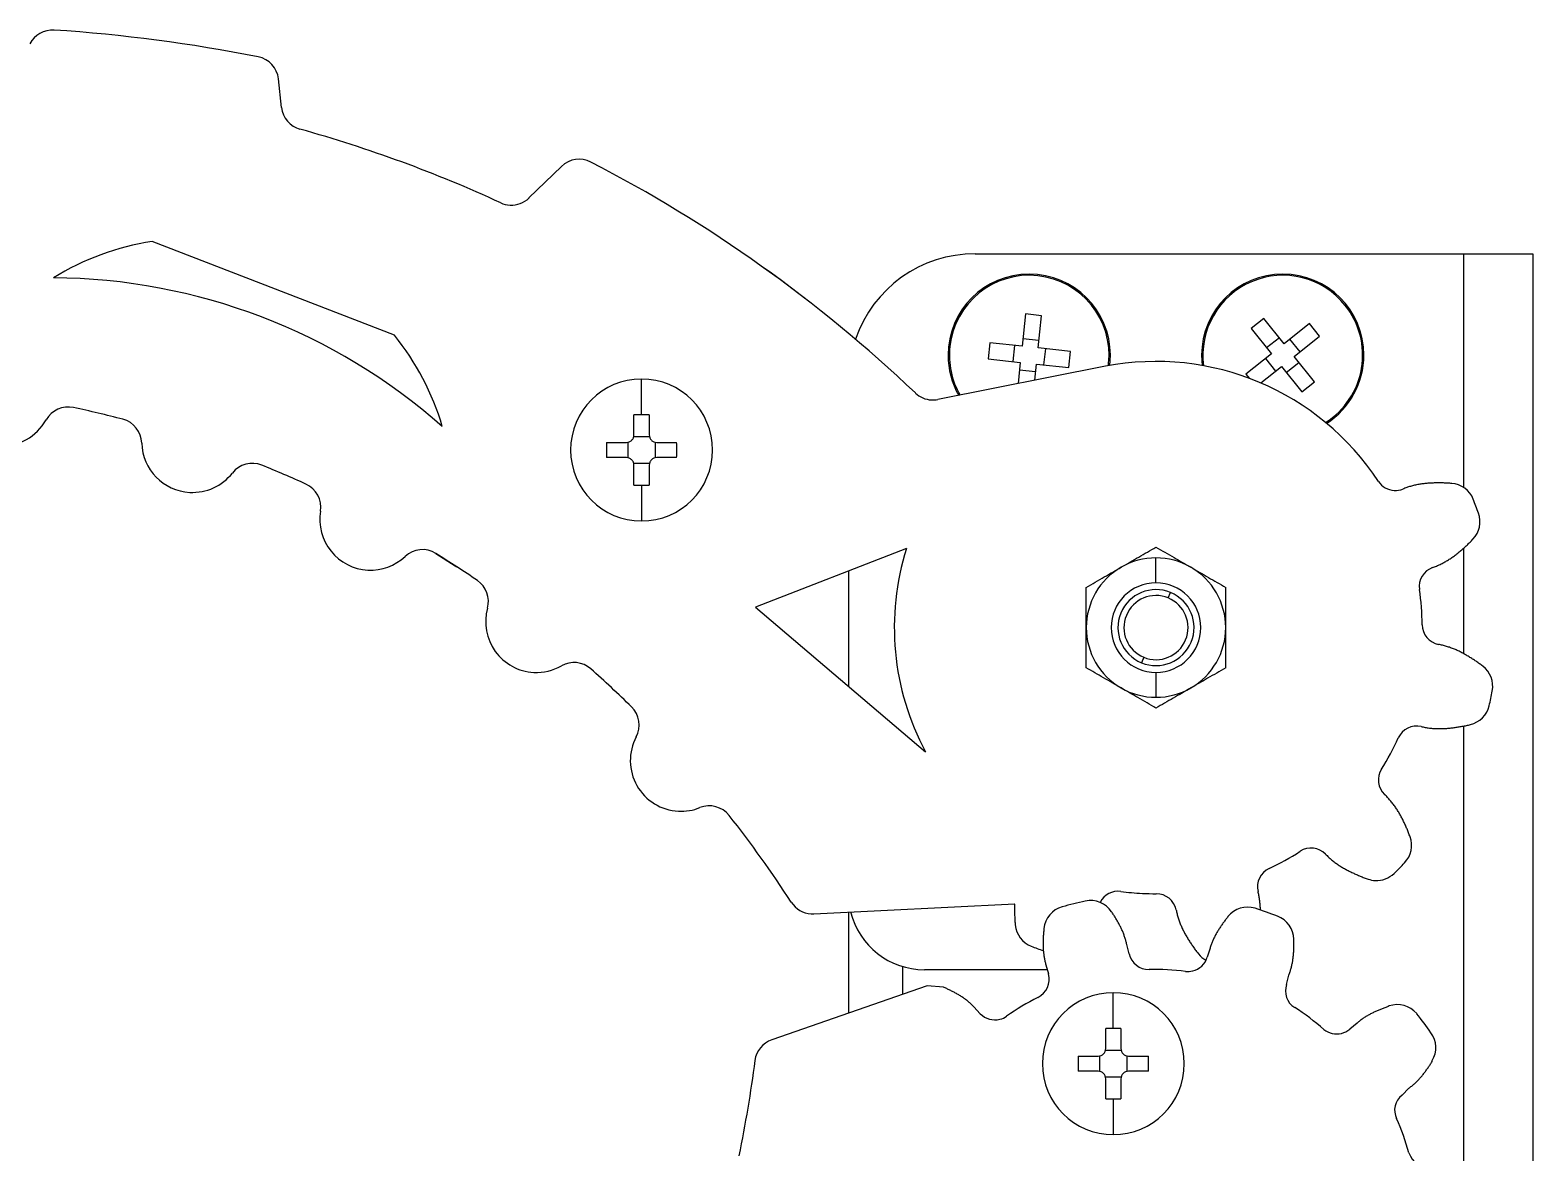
# Model space of a CAD drawing. Header units: millimetres. Extents: x 0 to 1189, y 0 to 841.
# Drawn here: x 666.2 to 784.7, y 625.2 to 713.8 of the extents above; entities that cross this region are included whole.
import ezdxf

# ---------------------------------------------------------------- set-up
doc = ezdxf.new("R2010")
doc.units = ezdxf.units.MM

msp = doc.modelspace()

# ---------------------------------------------------------------- linework, layer by layer
at = {"color": 7, "linetype": 'Continuous', "lineweight": 25}
for p, q in [((686.017, 707.678), (685.773, 709.926)), ((708.105, 703.033), (705.537, 700.538)), ((694.916, 689.699), (675.806, 697.099)), ((740.736, 696.135), (779.263, 696.135)), ((779.263, 696.135), (784.736, 696.135)), ((784.736, 696.135), (784.736, 582.135)), ((727.471, 692.487), (727.378, 692.561)), ((744.704, 691.385), (744.431, 688.84)), ((745.977, 691.249), (744.704, 691.385)), ((745.704, 688.703), (745.977, 691.249)), ((763.507, 691.038), (762.506, 690.24)), ((762.506, 690.24), (764.1, 688.237)), ((765.101, 689.034), (763.507, 691.038)), ((767.104, 690.629), (765.101, 689.034)), ((767.902, 689.627), (767.104, 690.629)), ((741.886, 689.113), (741.749, 687.84)), ((744.431, 688.84), (741.886, 689.113)), ((743.838, 688.904), (743.701, 687.631)), ((745.768, 689.297), (744.495, 689.433)), ((764.73, 689.502), (763.728, 688.705)), ((766.366, 688.405), (765.569, 689.406)), ((765.899, 688.033), (767.902, 689.627)), ((741.749, 687.84), (744.295, 687.567)), ((748.249, 688.43), (745.704, 688.703)), ((746.161, 687.367), (746.297, 688.639)), ((748.113, 687.157), (748.249, 688.43)), ((751.346, 687.315), (751.399, 688.135)), ((758.599, 688.135), (758.652, 687.315)), ((764.1, 688.237), (762.097, 686.643)), ((763.633, 687.866), (764.43, 686.864)), ((767.493, 686.03), (765.899, 688.033)), ((751.01, 687.253), (737.781, 684.635)), ((744.295, 687.567), (744.114, 685.888)), ((744.231, 686.974), (745.504, 686.837)), ((745.43, 686.149), (745.567, 687.431)), ((745.567, 687.431), (748.113, 687.157)), ((751.243, 687.297), (751.263, 687.463)), ((762.097, 686.643), (762.371, 686.299)), ((763.267, 685.939), (764.897, 687.236)), ((764.897, 687.236), (766.491, 685.233)), ((765.269, 686.769), (766.27, 687.566)), ((714.419, 683.422), (714.419, 686.249)), ((766.491, 685.233), (767.493, 686.03)), ((713.819, 681.849), (713.819, 683.413)), ((715.019, 683.413), (715.019, 681.849)), ((711.655, 681.249), (713.219, 681.249)), ((713.359, 680.032), (713.359, 681.265)), ((713.802, 681.709), (715.035, 681.709)), ((715.479, 681.265), (715.479, 680.032)), ((715.619, 681.249), (717.183, 681.249)), ((713.219, 680.049), (711.655, 680.049)), ((715.035, 679.589), (713.802, 679.589)), ((713.819, 677.885), (713.819, 679.449)), ((715.019, 679.449), (715.019, 677.885)), ((717.183, 680.049), (715.619, 680.049)), ((714.419, 677.875), (714.419, 675.049)), ((774.545, 677.598), (774.469, 677.568)), ((774.621, 677.627), (774.545, 677.598)), ((774.698, 677.655), (774.621, 677.627)), ((774.775, 677.682), (774.698, 677.655)), ((774.853, 677.709), (774.775, 677.682)), ((774.931, 677.734), (774.853, 677.709)), ((775.009, 677.758), (774.931, 677.734)), ((775.087, 677.782), (775.009, 677.758)), ((775.166, 677.804), (775.087, 677.782)), ((775.245, 677.826), (775.166, 677.804)), ((775.324, 677.846), (775.245, 677.826)), ((775.404, 677.865), (775.324, 677.846)), ((775.483, 677.883), (775.404, 677.865)), ((775.563, 677.901), (775.483, 677.883)), ((775.644, 677.917), (775.563, 677.901)), ((775.724, 677.932), (775.644, 677.917)), ((775.805, 677.945), (775.724, 677.932)), ((775.885, 677.958), (775.805, 677.945)), ((775.966, 677.97), (775.885, 677.958)), ((776.047, 677.981), (775.966, 677.97)), ((776.128, 677.991), (776.047, 677.981)), ((776.21, 678), (776.128, 677.991)), ((776.291, 678.008), (776.21, 678)), ((776.372, 678.016), (776.291, 678.008)), ((776.454, 678.022), (776.372, 678.016)), ((776.536, 678.028), (776.454, 678.022)), ((776.617, 678.033), (776.536, 678.028)), ((776.699, 678.038), (776.617, 678.033)), ((776.781, 678.042), (776.699, 678.038)), ((776.862, 678.045), (776.781, 678.042)), ((776.944, 678.048), (776.862, 678.045)), ((777.026, 678.05), (776.944, 678.048)), ((777.108, 678.051), (777.026, 678.05)), ((777.189, 678.053), (777.108, 678.051)), ((777.271, 678.053), (777.189, 678.053)), ((777.353, 678.053), (777.271, 678.053)), ((777.435, 678.052), (777.353, 678.053)), ((777.516, 678.051), (777.435, 678.052)), ((777.598, 678.05), (777.516, 678.051)), ((777.68, 678.047), (777.598, 678.05)), ((777.761, 678.045), (777.68, 678.047)), ((777.843, 678.041), (777.761, 678.045)), ((777.925, 678.038), (777.843, 678.041)), ((778.006, 678.033), (777.925, 678.038)), ((778.088, 678.029), (778.006, 678.033)), ((778.169, 678.023), (778.088, 678.029)), ((778.251, 678.017), (778.169, 678.023)), ((778.332, 678.011), (778.251, 678.017)), ((779.774, 673.376), (779.832, 673.434)), ((779.832, 673.434), (779.89, 673.492)), ((779.89, 673.492), (779.947, 673.55)), ((779.947, 673.55), (780.003, 673.609)), ((735.324, 672.886), (723.394, 668.258)), ((778.408, 672.209), (778.474, 672.257)), ((778.474, 672.257), (778.54, 672.305)), ((778.54, 672.305), (778.606, 672.354)), ((778.606, 672.354), (778.671, 672.404)), ((778.671, 672.404), (778.735, 672.454)), ((778.735, 672.454), (778.799, 672.505)), ((778.799, 672.505), (778.863, 672.556)), ((778.863, 672.556), (778.926, 672.608)), ((778.926, 672.608), (778.989, 672.66)), ((778.989, 672.66), (779.052, 672.713)), ((779.052, 672.713), (779.114, 672.766)), ((779.114, 672.766), (779.176, 672.82)), ((779.176, 672.82), (779.237, 672.873)), ((779.237, 672.873), (779.298, 672.928)), ((779.298, 672.928), (779.359, 672.982)), ((779.359, 672.982), (779.42, 673.037)), ((779.42, 673.037), (779.48, 673.093)), ((779.48, 673.093), (779.539, 673.149)), ((779.539, 673.149), (779.599, 673.205)), ((779.599, 673.205), (779.657, 673.262)), ((779.657, 673.262), (779.716, 673.319)), ((779.716, 673.319), (779.774, 673.376)), ((730.736, 671.106), (730.736, 662.018)), ((754.999, 670.167), (754.999, 672.135)), ((776.819, 671.376), (776.896, 671.405)), ((776.896, 671.405), (776.973, 671.434)), ((776.973, 671.434), (777.049, 671.464)), ((777.049, 671.464), (777.124, 671.495)), ((777.124, 671.495), (777.2, 671.526)), ((777.2, 671.526), (777.275, 671.559)), ((777.275, 671.559), (777.349, 671.593)), ((777.349, 671.593), (777.424, 671.627)), ((777.424, 671.627), (777.497, 671.663)), ((777.497, 671.663), (777.571, 671.699)), ((777.571, 671.699), (777.643, 671.736)), ((777.643, 671.736), (777.716, 671.775)), ((777.716, 671.775), (777.788, 671.814)), ((777.788, 671.814), (777.859, 671.854)), ((777.859, 671.854), (777.929, 671.896)), ((777.929, 671.896), (777.999, 671.938)), ((777.999, 671.938), (778.069, 671.981)), ((778.069, 671.981), (778.138, 672.025)), ((778.138, 672.025), (778.206, 672.07)), ((778.206, 672.07), (778.274, 672.115)), ((778.274, 672.115), (778.341, 672.162)), ((778.341, 672.162), (778.408, 672.209)), ((755.966, 668.975), (756.145, 669.408)), ((723.394, 668.258), (736.825, 656.842)), ((777.369, 665.291), (777.289, 665.307)), ((777.449, 665.274), (777.369, 665.291)), ((777.529, 665.256), (777.449, 665.274)), ((777.609, 665.237), (777.529, 665.256)), ((777.688, 665.217), (777.609, 665.237)), ((777.767, 665.196), (777.688, 665.217)), ((777.846, 665.175), (777.767, 665.196)), ((777.925, 665.152), (777.846, 665.175)), ((778.003, 665.128), (777.925, 665.152)), ((778.081, 665.103), (778.003, 665.128)), ((754.033, 664.296), (753.854, 663.862)), ((778.159, 665.078), (778.081, 665.103)), ((778.236, 665.051), (778.159, 665.078)), ((778.313, 665.023), (778.236, 665.051)), ((778.389, 664.994), (778.313, 665.023)), ((778.466, 664.964), (778.389, 664.994)), ((778.541, 664.934), (778.466, 664.964)), ((778.616, 664.902), (778.541, 664.934)), ((778.691, 664.869), (778.616, 664.902)), ((778.766, 664.835), (778.691, 664.869)), ((778.84, 664.8), (778.766, 664.835)), ((778.913, 664.765), (778.84, 664.8)), ((778.987, 664.729), (778.913, 664.765)), ((779.06, 664.692), (778.987, 664.729)), ((779.132, 664.654), (779.06, 664.692)), ((779.204, 664.615), (779.132, 664.654)), ((779.276, 664.576), (779.204, 664.615)), ((779.348, 664.536), (779.276, 664.576)), ((779.419, 664.496), (779.348, 664.536)), ((779.49, 664.455), (779.419, 664.496)), ((779.56, 664.414), (779.49, 664.455)), ((779.631, 664.372), (779.56, 664.414)), ((779.7, 664.329), (779.631, 664.372)), ((779.77, 664.286), (779.7, 664.329)), ((779.839, 664.243), (779.77, 664.286)), ((779.908, 664.199), (779.839, 664.243)), ((779.977, 664.155), (779.908, 664.199)), ((780.046, 664.11), (779.977, 664.155)), ((780.114, 664.065), (780.046, 664.11)), ((780.182, 664.02), (780.114, 664.065)), ((780.249, 663.974), (780.182, 664.02)), ((780.316, 663.927), (780.249, 663.974)), ((754.999, 663.103), (754.999, 661.135)), ((780.383, 663.88), (780.316, 663.927)), ((780.45, 663.833), (780.383, 663.88)), ((780.516, 663.785), (780.45, 663.833)), ((780.582, 663.737), (780.516, 663.785)), ((780.648, 663.689), (780.582, 663.737)), ((780.713, 663.64), (780.648, 663.689)), ((780.779, 663.59), (780.713, 663.64)), ((775.919, 658.827), (775.999, 658.809)), ((775.999, 658.809), (776.079, 658.792)), ((776.079, 658.792), (776.159, 658.776)), ((776.159, 658.776), (776.239, 658.761)), ((776.239, 658.761), (776.32, 658.747)), ((776.32, 658.747), (776.401, 658.734)), ((776.401, 658.734), (776.482, 658.722)), ((776.482, 658.722), (776.563, 658.711)), ((776.563, 658.711), (776.644, 658.701)), ((776.644, 658.701), (776.725, 658.692)), ((776.725, 658.692), (776.807, 658.684)), ((776.807, 658.684), (776.888, 658.677)), ((776.888, 658.677), (776.97, 658.672)), ((776.97, 658.672), (777.052, 658.667)), ((777.052, 658.667), (777.133, 658.664)), ((777.133, 658.664), (777.215, 658.661)), ((777.215, 658.661), (777.297, 658.66)), ((777.297, 658.66), (777.378, 658.66)), ((777.378, 658.66), (777.46, 658.66)), ((777.46, 658.66), (777.542, 658.662)), ((777.542, 658.662), (777.624, 658.665)), ((777.624, 658.665), (777.705, 658.668)), ((777.705, 658.668), (777.787, 658.673)), ((777.787, 658.673), (777.869, 658.678)), ((777.869, 658.678), (777.95, 658.684)), ((777.95, 658.684), (778.032, 658.69)), ((778.032, 658.69), (778.113, 658.698)), ((778.113, 658.698), (778.195, 658.706)), ((778.195, 658.706), (778.276, 658.715)), ((778.276, 658.715), (778.357, 658.724)), ((778.357, 658.724), (778.438, 658.734)), ((778.438, 658.734), (778.52, 658.744)), ((778.52, 658.744), (778.601, 658.755)), ((778.601, 658.755), (778.681, 658.767)), ((778.681, 658.767), (778.762, 658.779)), ((778.762, 658.779), (778.843, 658.792)), ((778.843, 658.792), (778.924, 658.805)), ((778.924, 658.805), (779.004, 658.818)), ((779.004, 658.818), (779.085, 658.833)), ((779.085, 658.833), (779.165, 658.847)), ((779.165, 658.847), (779.245, 658.863)), ((779.245, 658.863), (779.326, 658.878)), ((779.326, 658.878), (779.406, 658.895)), ((779.406, 658.895), (779.486, 658.911)), ((779.486, 658.911), (779.565, 658.929)), ((779.565, 658.929), (779.645, 658.947)), ((779.645, 658.947), (779.725, 658.965)), ((779.725, 658.965), (779.804, 658.984)), ((773.091, 653.41), (773.032, 653.467)), ((773.149, 653.352), (773.091, 653.41)), ((773.207, 653.294), (773.149, 653.352)), ((773.263, 653.235), (773.207, 653.294)), ((773.319, 653.176), (773.263, 653.235)), ((773.375, 653.115), (773.319, 653.176)), ((773.429, 653.054), (773.375, 653.115)), ((773.483, 652.993), (773.429, 653.054)), ((773.536, 652.931), (773.483, 652.993)), ((773.589, 652.868), (773.536, 652.931)), ((773.64, 652.804), (773.589, 652.868)), ((773.691, 652.74), (773.64, 652.804)), ((773.74, 652.675), (773.691, 652.74)), ((773.789, 652.609), (773.74, 652.675)), ((773.837, 652.543), (773.789, 652.609)), ((773.884, 652.476), (773.837, 652.543)), ((773.93, 652.408), (773.884, 652.476)), ((773.975, 652.34), (773.93, 652.408)), ((774.02, 652.272), (773.975, 652.34)), ((774.063, 652.203), (774.02, 652.272)), ((774.106, 652.133), (774.063, 652.203)), ((774.148, 652.063), (774.106, 652.133)), ((774.189, 651.992), (774.148, 652.063)), ((774.23, 651.921), (774.189, 651.992)), ((774.27, 651.85), (774.23, 651.921)), ((774.309, 651.778), (774.27, 651.85)), ((774.348, 651.706), (774.309, 651.778)), ((774.386, 651.633), (774.348, 651.706)), ((774.423, 651.561), (774.386, 651.633)), ((774.46, 651.488), (774.423, 651.561)), ((774.497, 651.414), (774.46, 651.488)), ((774.533, 651.341), (774.497, 651.414)), ((774.568, 651.267), (774.533, 651.341)), ((774.603, 651.193), (774.568, 651.267)), ((774.637, 651.119), (774.603, 651.193)), ((774.671, 651.045), (774.637, 651.119)), ((774.705, 650.97), (774.671, 651.045)), ((774.738, 650.895), (774.705, 650.97)), ((774.77, 650.82), (774.738, 650.895)), ((774.802, 650.745), (774.77, 650.82)), ((774.833, 650.67), (774.802, 650.745)), ((774.864, 650.594), (774.833, 650.67)), ((774.895, 650.518), (774.864, 650.594)), ((774.925, 650.442), (774.895, 650.518)), ((774.954, 650.366), (774.925, 650.442)), ((774.983, 650.29), (774.954, 650.366)), ((775.012, 650.213), (774.983, 650.29)), ((775.04, 650.136), (775.012, 650.213)), ((768.376, 648.756), (768.434, 648.698)), ((768.434, 648.698), (768.492, 648.641)), ((768.492, 648.641), (768.551, 648.584)), ((768.551, 648.584), (768.611, 648.528)), ((768.611, 648.528), (768.671, 648.473)), ((768.671, 648.473), (768.732, 648.418)), ((768.732, 648.418), (768.793, 648.364)), ((768.793, 648.364), (768.856, 648.311)), ((768.856, 648.311), (768.919, 648.259)), ((768.919, 648.259), (768.982, 648.207)), ((768.982, 648.207), (769.046, 648.156)), ((769.046, 648.156), (769.111, 648.107)), ((769.111, 648.107), (769.177, 648.058)), ((769.177, 648.058), (769.243, 648.01)), ((769.243, 648.01), (769.31, 647.962)), ((769.31, 647.962), (769.377, 647.916)), ((769.377, 647.916), (769.445, 647.871)), ((769.445, 647.871), (769.514, 647.827)), ((769.514, 647.827), (769.583, 647.783)), ((769.583, 647.783), (769.653, 647.74)), ((769.653, 647.74), (769.723, 647.698)), ((769.723, 647.698), (769.793, 647.657)), ((769.793, 647.657), (769.865, 647.617)), ((769.865, 647.617), (769.936, 647.577)), ((769.936, 647.577), (770.008, 647.538)), ((770.008, 647.538), (770.08, 647.499)), ((770.08, 647.499), (770.153, 647.462)), ((770.153, 647.462), (770.226, 647.424)), ((770.226, 647.424), (770.299, 647.388)), ((770.299, 647.388), (770.372, 647.352)), ((770.372, 647.352), (770.446, 647.316)), ((770.446, 647.316), (770.52, 647.281)), ((770.52, 647.281), (770.594, 647.246)), ((770.594, 647.246), (770.668, 647.212)), ((770.668, 647.212), (770.743, 647.179)), ((770.743, 647.179), (770.817, 647.146)), ((770.817, 647.146), (770.892, 647.113)), ((770.892, 647.113), (770.968, 647.081)), ((770.968, 647.081), (771.043, 647.05)), ((771.043, 647.05), (771.118, 647.019)), ((771.118, 647.019), (771.194, 646.988)), ((771.194, 646.988), (771.27, 646.958)), ((771.27, 646.958), (771.346, 646.928)), ((771.346, 646.928), (771.423, 646.899)), ((771.423, 646.899), (771.499, 646.871)), ((771.499, 646.871), (771.576, 646.842)), ((771.576, 646.842), (771.653, 646.815)), ((771.653, 646.815), (771.73, 646.788)), ((763.069, 645.728), (763.05, 645.808)), ((763.087, 645.648), (763.069, 645.728)), ((763.104, 645.568), (763.087, 645.648)), ((763.119, 645.488), (763.104, 645.568)), ((763.134, 645.408), (763.119, 645.488)), ((763.148, 645.327), (763.134, 645.408)), ((763.161, 645.246), (763.148, 645.327)), ((763.173, 645.165), (763.161, 645.246)), ((763.184, 645.084), (763.173, 645.165)), ((763.194, 645.003), (763.184, 645.084)), ((763.203, 644.922), (763.194, 645.003)), ((728.003, 644.056), (743.852, 644.845)), ((730.736, 644.192), (730.736, 636.206)), ((743.843, 644.559), (743.841, 644.477)), ((743.841, 644.477), (743.841, 644.395)), ((743.841, 644.395), (743.841, 644.314)), ((743.841, 644.314), (743.841, 644.232)), ((743.841, 644.232), (743.842, 644.15)), ((743.842, 644.15), (743.844, 644.069)), ((743.844, 644.641), (743.843, 644.559)), ((743.847, 644.723), (743.844, 644.641)), ((743.844, 644.069), (743.846, 643.987)), ((743.846, 643.987), (743.848, 643.905)), ((743.85, 644.804), (743.847, 644.723)), ((743.848, 643.905), (743.852, 643.824)), ((743.852, 644.845), (743.85, 644.804)), ((743.852, 643.824), (743.855, 643.742)), ((751.536, 644.155), (751.497, 644.215)), ((751.576, 644.095), (751.536, 644.155)), ((751.615, 644.034), (751.576, 644.095)), ((751.654, 643.974), (751.615, 644.034)), ((751.693, 643.913), (751.654, 643.974)), ((751.731, 643.852), (751.693, 643.913)), ((751.769, 643.79), (751.731, 643.852)), ((751.806, 643.729), (751.769, 643.79)), ((756.587, 644.362), (756.604, 644.282)), ((756.604, 644.282), (756.622, 644.203)), ((756.622, 644.203), (756.641, 644.123)), ((756.641, 644.123), (756.66, 644.044)), ((756.66, 644.044), (756.681, 643.964)), ((756.681, 643.964), (756.703, 643.886)), ((756.703, 643.886), (756.726, 643.807)), ((756.726, 643.807), (756.749, 643.729)), ((760.665, 643.831), (760.632, 643.765)), ((763.211, 644.84), (763.203, 644.922)), ((763.218, 644.759), (763.211, 644.84)), ((763.223, 644.677), (763.218, 644.759)), ((763.228, 644.595), (763.223, 644.677)), ((763.231, 644.514), (763.228, 644.595)), ((763.233, 644.432), (763.231, 644.514)), ((763.235, 644.357), (763.233, 644.432)), ((743.855, 643.742), (743.859, 643.66)), ((743.859, 643.66), (743.864, 643.579)), ((743.864, 643.579), (743.869, 643.497)), ((743.869, 643.497), (743.875, 643.416)), ((743.875, 643.416), (743.881, 643.334)), ((743.881, 643.334), (743.888, 643.253)), ((743.888, 643.253), (743.895, 643.171)), ((746.131, 642.606), (746.126, 642.534)), ((746.138, 642.677), (746.131, 642.606)), ((746.144, 642.749), (746.138, 642.677)), ((746.151, 642.821), (746.144, 642.749)), ((746.16, 642.892), (746.151, 642.821)), ((751.843, 643.667), (751.806, 643.729)), ((751.88, 643.605), (751.843, 643.667)), ((751.916, 643.543), (751.88, 643.605)), ((751.952, 643.48), (751.916, 643.543)), ((751.988, 643.417), (751.952, 643.48)), ((752.023, 643.355), (751.988, 643.417)), ((752.058, 643.291), (752.023, 643.355)), ((752.092, 643.228), (752.058, 643.291)), ((752.125, 643.164), (752.092, 643.228)), ((752.159, 643.101), (752.125, 643.164)), ((752.191, 643.036), (752.159, 643.101)), ((752.223, 642.972), (752.191, 643.036)), ((752.254, 642.907), (752.223, 642.972)), ((752.285, 642.842), (752.254, 642.907)), ((752.315, 642.777), (752.285, 642.842)), ((752.344, 642.711), (752.315, 642.777)), ((752.372, 642.645), (752.344, 642.711)), ((752.399, 642.578), (752.372, 642.645)), ((756.749, 643.729), (756.774, 643.65)), ((756.774, 643.65), (756.799, 643.573)), ((756.799, 643.573), (756.826, 643.495)), ((756.826, 643.495), (756.854, 643.418)), ((756.854, 643.418), (756.882, 643.342)), ((756.882, 643.342), (756.912, 643.266)), ((756.912, 643.266), (756.943, 643.19)), ((756.943, 643.19), (756.974, 643.115)), ((756.974, 643.115), (757.007, 643.04)), ((757.007, 643.04), (757.041, 642.965)), ((757.041, 642.965), (757.076, 642.891)), ((757.076, 642.891), (757.111, 642.818)), ((757.111, 642.818), (757.147, 642.744)), ((757.147, 642.744), (757.185, 642.671)), ((757.185, 642.671), (757.222, 642.599)), ((757.222, 642.599), (757.261, 642.527)), ((759.846, 642.646), (759.809, 642.584)), ((759.883, 642.707), (759.846, 642.646)), ((759.921, 642.768), (759.883, 642.707)), ((759.96, 642.829), (759.921, 642.768)), ((759.999, 642.889), (759.96, 642.829)), ((760.038, 642.95), (759.999, 642.889)), ((760.078, 643.01), (760.038, 642.95)), ((760.119, 643.069), (760.078, 643.01)), ((760.159, 643.129), (760.119, 643.069)), ((760.201, 643.188), (760.159, 643.129)), ((760.242, 643.247), (760.201, 643.188)), ((760.284, 643.305), (760.242, 643.247)), ((760.326, 643.364), (760.284, 643.305)), ((760.369, 643.422), (760.326, 643.364)), ((760.412, 643.48), (760.369, 643.422)), ((760.455, 643.537), (760.412, 643.48)), ((760.499, 643.595), (760.455, 643.537)), ((760.543, 643.652), (760.499, 643.595)), ((760.587, 643.709), (760.543, 643.652)), ((760.632, 643.765), (760.587, 643.709)), ((746.093, 641.814), (746.092, 641.742)), ((746.092, 641.742), (746.092, 641.67)), ((746.092, 641.67), (746.093, 641.598)), ((746.094, 641.886), (746.093, 641.814)), ((746.093, 641.598), (746.094, 641.526)), ((746.096, 641.958), (746.094, 641.886)), ((746.094, 641.526), (746.096, 641.454)), ((746.098, 642.03), (746.096, 641.958)), ((746.096, 641.454), (746.098, 641.383)), ((746.101, 642.102), (746.098, 642.03)), ((746.104, 642.174), (746.101, 642.102)), ((746.107, 642.246), (746.104, 642.174)), ((746.111, 642.318), (746.107, 642.246)), ((746.116, 642.39), (746.111, 642.318)), ((746.12, 642.462), (746.116, 642.39)), ((746.126, 642.534), (746.12, 642.462)), ((752.426, 642.512), (752.399, 642.578)), ((752.451, 642.444), (752.426, 642.512)), ((752.476, 642.377), (752.451, 642.444)), ((752.5, 642.309), (752.476, 642.377)), ((752.523, 642.241), (752.5, 642.309)), ((752.545, 642.172), (752.523, 642.241)), ((752.566, 642.104), (752.545, 642.172)), ((752.587, 642.035), (752.566, 642.104)), ((752.607, 641.965), (752.587, 642.035)), ((752.626, 641.896), (752.607, 641.965)), ((752.644, 641.826), (752.626, 641.896)), ((752.661, 641.756), (752.644, 641.826)), ((752.678, 641.686), (752.661, 641.756)), ((752.694, 641.616), (752.678, 641.686)), ((752.885, 640.887), (752.694, 641.616)), ((757.261, 642.527), (757.3, 642.455)), ((757.3, 642.455), (757.34, 642.384)), ((757.34, 642.384), (757.381, 642.313)), ((757.381, 642.313), (757.422, 642.242)), ((757.422, 642.242), (757.464, 642.172)), ((757.464, 642.172), (757.506, 642.102)), ((757.506, 642.102), (757.549, 642.032)), ((757.549, 642.032), (757.592, 641.962)), ((757.592, 641.962), (757.636, 641.893)), ((757.636, 641.893), (757.68, 641.824)), ((757.68, 641.824), (757.725, 641.756)), ((757.725, 641.756), (757.77, 641.688)), ((757.77, 641.688), (757.815, 641.62)), ((757.815, 641.62), (757.861, 641.552)), ((757.861, 641.552), (757.907, 641.485)), ((757.907, 641.485), (757.954, 641.418)), ((757.954, 641.418), (758.001, 641.351)), ((759.306, 641.472), (759.283, 641.404)), ((759.329, 641.54), (759.306, 641.472)), ((759.353, 641.608), (759.329, 641.54)), ((759.378, 641.675), (759.353, 641.608)), ((759.403, 641.743), (759.378, 641.675)), ((759.43, 641.81), (759.403, 641.743)), ((759.457, 641.876), (759.43, 641.81)), ((759.485, 641.943), (759.457, 641.876)), ((759.514, 642.009), (759.485, 641.943)), ((759.543, 642.074), (759.514, 642.009)), ((759.574, 642.139), (759.543, 642.074)), ((759.605, 642.204), (759.574, 642.139)), ((759.637, 642.268), (759.605, 642.204)), ((759.67, 642.332), (759.637, 642.268)), ((759.704, 642.396), (759.67, 642.332)), ((759.738, 642.459), (759.704, 642.396)), ((759.774, 642.521), (759.738, 642.459)), ((759.809, 642.584), (759.774, 642.521)), ((765.883, 641.976), (765.865, 642.047)), ((765.877, 641.399), (765.88, 641.471)), ((765.88, 641.471), (765.881, 641.543)), ((765.881, 641.543), (765.883, 641.615)), ((765.884, 641.904), (765.883, 641.976)), ((765.883, 641.615), (765.884, 641.688)), ((765.884, 641.832), (765.884, 641.904)), ((765.884, 641.76), (765.884, 641.832)), ((765.884, 641.688), (765.884, 641.76)), ((746.098, 641.383), (746.102, 641.311)), ((746.102, 641.311), (746.106, 641.239)), ((746.106, 641.239), (746.111, 641.167)), ((746.111, 641.167), (746.117, 641.096)), ((746.117, 641.096), (746.124, 641.024)), ((746.124, 641.024), (746.131, 640.953)), ((746.131, 640.953), (746.14, 640.881)), ((746.14, 640.881), (746.15, 640.81)), ((746.15, 640.81), (746.16, 640.739)), ((746.16, 640.739), (746.172, 640.668)), ((746.172, 640.668), (746.184, 640.597)), ((746.184, 640.597), (746.197, 640.526)), ((746.197, 640.526), (746.211, 640.455)), ((746.211, 640.455), (746.226, 640.385)), ((746.226, 640.385), (746.242, 640.315)), ((746.242, 640.315), (746.258, 640.245)), ((746.258, 640.245), (746.276, 640.175)), ((758.001, 641.351), (758.049, 641.285)), ((758.049, 641.285), (758.097, 641.219)), ((758.097, 641.219), (758.146, 641.153)), ((758.146, 641.153), (758.194, 641.088)), ((758.194, 641.088), (758.244, 641.022)), ((758.244, 641.022), (758.293, 640.958)), ((758.293, 640.958), (758.344, 640.893)), ((759.261, 641.335), (759.037, 640.616)), ((759.283, 641.404), (759.261, 641.335)), ((765.757, 640.183), (765.77, 640.254)), ((765.77, 640.254), (765.782, 640.325)), ((765.782, 640.325), (765.793, 640.396)), ((765.793, 640.396), (765.803, 640.467)), ((765.803, 640.467), (765.812, 640.538)), ((765.812, 640.538), (765.821, 640.61)), ((765.821, 640.61), (765.829, 640.681)), ((765.829, 640.681), (765.837, 640.753)), ((765.837, 640.753), (765.843, 640.824)), ((765.843, 640.824), (765.849, 640.896)), ((765.849, 640.896), (765.855, 640.968)), ((765.855, 640.968), (765.86, 641.04)), ((765.86, 641.04), (765.864, 641.111)), ((765.864, 641.111), (765.868, 641.183)), ((765.868, 641.183), (765.872, 641.255)), ((765.872, 641.255), (765.875, 641.327)), ((765.875, 641.327), (765.877, 641.399)), ((734.999, 639.892), (734.999, 637.687)), ((746.423, 639.635), (736.736, 639.635)), ((746.276, 640.175), (746.294, 640.105)), ((746.294, 640.105), (746.312, 640.036)), ((746.312, 640.036), (746.513, 639.31)), ((765.306, 638.478), (765.484, 639.215)), ((765.484, 639.215), (765.509, 639.282)), ((765.509, 639.282), (765.533, 639.35)), ((765.533, 639.35), (765.556, 639.418)), ((765.556, 639.418), (765.578, 639.487)), ((765.578, 639.487), (765.6, 639.555)), ((765.6, 639.555), (765.621, 639.624)), ((765.621, 639.624), (765.641, 639.693)), ((765.641, 639.693), (765.66, 639.763)), ((765.66, 639.763), (765.678, 639.832)), ((765.678, 639.832), (765.696, 639.902)), ((765.696, 639.902), (765.712, 639.972)), ((765.712, 639.972), (765.728, 640.042)), ((765.728, 640.042), (765.743, 640.113)), ((765.743, 640.113), (765.757, 640.183)), ((736.951, 638.364), (724.683, 634.105)), ((738.223, 638.26), (736.951, 638.364)), ((738.289, 638.231), (738.223, 638.26)), ((738.355, 638.202), (738.289, 638.231)), ((738.421, 638.173), (738.355, 638.202)), ((738.486, 638.143), (738.421, 638.173)), ((738.552, 638.112), (738.486, 638.143)), ((738.617, 638.082), (738.552, 638.112)), ((738.682, 638.05), (738.617, 638.082)), ((738.747, 638.019), (738.682, 638.05)), ((738.811, 637.987), (738.747, 638.019)), ((738.876, 637.955), (738.811, 637.987)), ((738.94, 637.922), (738.876, 637.955)), ((739.004, 637.889), (738.94, 637.922)), ((739.068, 637.855), (739.004, 637.889)), ((739.131, 637.821), (739.068, 637.855)), ((739.194, 637.787), (739.131, 637.821)), ((739.257, 637.752), (739.194, 637.787)), ((739.32, 637.717), (739.257, 637.752)), ((739.383, 637.681), (739.32, 637.717)), ((739.445, 637.645), (739.383, 637.681)), ((739.506, 637.608), (739.445, 637.645)), ((739.568, 637.57), (739.506, 637.608)), ((739.628, 637.532), (739.568, 637.57)), ((739.689, 637.493), (739.628, 637.532)), ((739.749, 637.453), (739.689, 637.493)), ((739.808, 637.413), (739.749, 637.453)), ((739.867, 637.372), (739.808, 637.413)), ((739.926, 637.33), (739.867, 637.372)), ((739.983, 637.287), (739.926, 637.33)), ((740.041, 637.244), (739.983, 637.287)), ((740.098, 637.2), (740.041, 637.244)), ((740.154, 637.155), (740.098, 637.2)), ((740.21, 637.109), (740.154, 637.155)), ((740.265, 637.063), (740.21, 637.109)), ((740.319, 637.016), (740.265, 637.063)), ((740.373, 636.968), (740.319, 637.016)), ((740.427, 636.92), (740.373, 636.968)), ((740.48, 636.871), (740.427, 636.92)), ((740.532, 636.822), (740.48, 636.871)), ((740.584, 636.772), (740.532, 636.822)), ((740.635, 636.722), (740.584, 636.772)), ((741.141, 636.163), (740.635, 636.722)), ((751.633, 634.998), (751.633, 637.825)), ((773.188, 636.684), (773.12, 636.659)), ((773.256, 636.707), (773.188, 636.684)), ((773.324, 636.731), (773.256, 636.707)), ((773.384, 636.779), (773.324, 636.731)), ((770.968, 635.518), (770.913, 635.473)), ((771.025, 635.563), (770.968, 635.518)), ((771.082, 635.607), (771.025, 635.563)), ((771.139, 635.651), (771.082, 635.607)), ((771.197, 635.693), (771.139, 635.651)), ((771.255, 635.735), (771.197, 635.693)), ((771.314, 635.777), (771.255, 635.735)), ((771.374, 635.818), (771.314, 635.777)), ((771.434, 635.858), (771.374, 635.818)), ((771.494, 635.897), (771.434, 635.858)), ((771.555, 635.935), (771.494, 635.897)), ((771.616, 635.973), (771.555, 635.935)), ((771.678, 636.009), (771.616, 635.973)), ((771.74, 636.045), (771.678, 636.009)), ((771.803, 636.08), (771.74, 636.045)), ((771.866, 636.115), (771.803, 636.08)), ((771.93, 636.148), (771.866, 636.115)), ((771.993, 636.181), (771.93, 636.148)), ((772.058, 636.214), (771.993, 636.181)), ((772.122, 636.245), (772.058, 636.214)), ((772.187, 636.276), (772.122, 636.245)), ((772.252, 636.306), (772.187, 636.276)), ((772.318, 636.336), (772.252, 636.306)), ((772.384, 636.365), (772.318, 636.336)), ((772.45, 636.394), (772.384, 636.365)), ((772.516, 636.423), (772.45, 636.394)), ((772.582, 636.451), (772.516, 636.423)), ((772.649, 636.478), (772.582, 636.451)), ((772.716, 636.505), (772.649, 636.478)), ((772.783, 636.532), (772.716, 636.505)), ((772.85, 636.558), (772.783, 636.532)), ((772.917, 636.584), (772.85, 636.558)), ((772.984, 636.61), (772.917, 636.584)), ((773.052, 636.635), (772.984, 636.61)), ((773.12, 636.659), (773.052, 636.635)), ((751.033, 633.425), (751.033, 634.989)), ((752.233, 634.989), (752.233, 633.425)), ((770.857, 635.427), (770.28, 634.944)), ((770.913, 635.473), (770.857, 635.427)), ((751.017, 633.285), (752.25, 633.285)), ((723.293, 632.008), (723.227, 631.537)), ((723.356, 632.478), (723.293, 632.008)), ((748.869, 632.825), (750.433, 632.825)), ((750.573, 631.608), (750.573, 632.841)), ((752.693, 632.841), (752.693, 631.608)), ((752.833, 632.825), (754.398, 632.825)), ((776.458, 631.904), (776.499, 631.964)), ((776.499, 631.964), (776.539, 632.023)), ((776.539, 632.023), (776.579, 632.083)), ((776.579, 632.083), (776.619, 632.143)), ((776.619, 632.143), (776.658, 632.204)), ((776.658, 632.204), (776.697, 632.264)), ((776.697, 632.264), (776.736, 632.325)), ((776.736, 632.325), (776.774, 632.386)), ((776.774, 632.386), (776.788, 632.462)), ((723.16, 631.067), (723.09, 630.596)), ((723.227, 631.537), (723.16, 631.067)), ((750.433, 631.625), (748.869, 631.625)), ((752.25, 631.164), (751.017, 631.164)), ((751.033, 629.46), (751.033, 631.025)), ((752.233, 631.025), (752.233, 629.46)), ((754.398, 631.625), (752.833, 631.625)), ((775.443, 630.694), (775.495, 630.743)), ((775.495, 630.743), (775.547, 630.793)), ((775.547, 630.793), (775.598, 630.844)), ((775.598, 630.844), (775.649, 630.895)), ((775.649, 630.895), (775.699, 630.947)), ((775.699, 630.947), (775.748, 630.999)), ((775.748, 630.999), (775.796, 631.052)), ((775.796, 631.052), (775.844, 631.106)), ((775.844, 631.106), (775.891, 631.16)), ((775.891, 631.16), (775.938, 631.215)), ((775.938, 631.215), (775.984, 631.27)), ((775.984, 631.27), (776.029, 631.326)), ((776.029, 631.326), (776.074, 631.382)), ((776.074, 631.382), (776.118, 631.439)), ((776.118, 631.439), (776.162, 631.496)), ((776.162, 631.496), (776.205, 631.554)), ((776.205, 631.554), (776.248, 631.611)), ((776.248, 631.611), (776.291, 631.669)), ((776.291, 631.669), (776.333, 631.728)), ((776.333, 631.728), (776.375, 631.786)), ((776.375, 631.786), (776.417, 631.845)), ((776.417, 631.845), (776.458, 631.904)), ((722.945, 629.655), (722.869, 629.184)), ((723.019, 630.126), (722.945, 629.655)), ((723.09, 630.596), (723.019, 630.126)), ((774.414, 629.733), (774.946, 630.279)), ((774.946, 630.279), (775.003, 630.323)), ((775.003, 630.323), (775.06, 630.367)), ((775.06, 630.367), (775.116, 630.412)), ((775.116, 630.412), (775.172, 630.457)), ((775.172, 630.457), (775.227, 630.503)), ((775.227, 630.503), (775.282, 630.55)), ((775.282, 630.55), (775.336, 630.597)), ((775.336, 630.597), (775.39, 630.645)), ((775.39, 630.645), (775.443, 630.694)), ((722.792, 628.714), (722.711, 628.243)), ((722.869, 629.184), (722.792, 628.714)), ((751.633, 629.451), (751.633, 626.625)), ((722.545, 627.303), (722.458, 626.833)), ((722.629, 627.773), (722.545, 627.303)), ((722.711, 628.243), (722.629, 627.773)), ((722.369, 626.363), (722.278, 625.894)), ((722.458, 626.833), (722.369, 626.363)), ((722.185, 625.424), (722.09, 624.955)), ((722.278, 625.894), (722.185, 625.424))]:
    msp.add_line(p, q, dxfattribs=at)
at = {"color": 8, "linetype": 'Continuous', "lineweight": 25}
for p, q in [((779.263, 696.135), (779.263, 677.694)), ((738.699, 688.135), (738.599, 688.135)), ((751.299, 688.135), (751.399, 688.135)), ((758.699, 688.135), (758.599, 688.135)), ((771.299, 688.135), (771.399, 688.135)), ((779.263, 672.896), (779.263, 664.584)), ((779.263, 658.866), (779.263, 624.144))]:
    msp.add_line(p, q, dxfattribs=at)
at = {"color": 7, "linetype": 'Continuous', "lineweight": 25, "flags": 128}
for points in [[(727.378, 692.561), (725.368, 694.077), (723.862, 695.168)], [(698.184, 672.488), (699.711, 671.518), (699.837, 671.437)]]:
    msp.add_lwpolyline(points, dxfattribs=at)
at = {"color": 7, "linetype": 'Continuous', "lineweight": 25}
for centre, radius, start, end in [((667.944, 711.789), 2, 86.26044, 152.81534), ((659.943, 589.382), 124.668, 78.79276, 86.26044), ((683.785, 709.711), 2, 6.17447, 78.79285), ((688.005, 707.893), 2, 186.17455, 254.4457), ((659.212, 604.449), 105.376, 65.26325, 74.44582), ((709.499, 701.599), 2, 62.6521, 134.18168), ((659.234, 604.412), 111.416, 46.4387, 62.65236), ((704.144, 701.972), 2, 245.26291, 267.06049), ((704.144, 701.972), 2, 267.06049, 314.18171), ((678.888, 676.68), 20.649, 98.58156, 121.74693), ((740.736, 686.135), 10, 90, 160.9626), ((667.711, 647.466), 46.775, 48.5102, 89.61813), ((744.999, 688.135), 6.4, 0, 180), ((744.999, 688.135), 6.3, 353.87292, 173.87292), ((764.999, 688.135), 6.4, 0, 180), ((764.999, 688.135), 6.3, 38.51572, 187.64974), ((764.999, 688.135), 6.3, 302.46245, 38.51572), ((678.888, 676.68), 20.649, 16.3814, 39.08549), ((744.999, 688.135), 6.4, 180, 209.70748), ((744.999, 688.135), 6.3, 173.87292, 210.01232), ((764.999, 688.135), 6.4, 302.74982, 0), ((754.999, 666.635), 21, 33.33095, 100.95087), ((714.419, 680.649), 5.6, 90, 180), ((714.419, 680.649), 5.6, 0, 90), ((737.393, 686.597), 2, 226.43864, 267.06049), ((737.393, 686.597), 2, 267.06049, 281.19256), ((663.96, 684.983), 4, 267.06049, 330.65283), ((669.19, 682.042), 2, 77.9452, 150.65283), ((650.864, 596.23), 89.746, 75.39459, 77.9452), ((672.99, 681.141), 2, 1.53009, 75.39459), ((714.419, 664.032), 19.39, 89.99947, 91.77267), ((714.419, 664.033), 19.39, 88.2273, 90.00054), ((678.988, 681.302), 4, 181.53009, 267.06049), ((714.419, 680.649), 5.6, 180, 270), ((731.048, 680.649), 19.403, 178.22794, 181.77206), ((714.419, 680.649), 5.6, 270, 0), ((697.789, 680.649), 19.403, 358.22794, 1.77206), ((683.709, 677.598), 2, 68.01819, 141.88268), ((650.864, 596.23), 89.746, 65.60064, 68.01819), ((678.988, 681.302), 4, 267.06049, 321.88268), ((773.878, 679.051), 1.596, 213.33095, 267.06049), ((687.112, 676.14), 2, 350.71698, 65.60064), ((714.419, 697.266), 19.39, 268.22733, 270.00053), ((714.419, 697.265), 19.39, 269.99946, 271.7727), ((773.878, 679.051), 1.596, 267.06049, 291.71267), ((778.172, 676.018), 2, 22.04276, 85.39811), ((693.033, 675.172), 4, 170.71698, 267.06049), ((754.999, 666.635), 27, 19.53276, 22.04276), ((778.56, 674.994), 2, 316.17741, 19.53276), ((693.033, 675.172), 4, 267.06049, 313.0627), ((697.13, 670.789), 2, 58.17904, 133.0627), ((650.864, 596.23), 89.746, 55.67887, 58.17904), ((754.999, 666.635), 20.645, 162.37626, 208.31722), ((754.999, 666.635), 5.5, 120, 180), ((754.999, 666.635), 5.5, 90, 120), ((754.999, 666.635), 5.5, 60, 90), ((754.999, 666.635), 5.5, 0, 60), ((777.362, 669.875), 1.596, 109.86285, 188.24457), ((700.338, 668.699), 2, 344.50641, 55.67887), ((754.999, 666.635), 3.532, 90, 180), ((754.999, 666.635), 3.532, 0, 90), ((754.999, 666.635), 3, 67.55172, 247.55172), ((754.999, 666.635), 2.531, 67.55172, 247.55172), ((754.999, 666.635), 3, 247.55172, 67.55172), ((754.999, 666.635), 2.531, 247.55172, 67.55172), ((754.999, 666.635), 21, 0.60367, 8.24457), ((706.12, 667.097), 4, 164.50641, 267.06049), ((754.999, 666.635), 5.5, 180, 240), ((754.999, 666.635), 3.532, 180, 270), ((754.999, 666.635), 3.532, 270, 0), ((754.999, 666.635), 5.5, 300, 0), ((777.594, 666.873), 1.596, 180.60367, 258.9854), ((706.12, 667.097), 4, 267.06049, 299.60475), ((709.084, 661.88), 2, 48.43228, 119.60475), ((650.864, 596.23), 89.746, 45.62618, 48.43228), ((779.566, 662), 2, 349.31549, 52.67084), ((754.999, 666.635), 5.5, 240, 270), ((754.999, 666.635), 5.5, 270, 300), ((754.999, 666.635), 27, 346.80548, 349.31549), ((712.228, 658.951), 2, 332.08472, 45.62618), ((779.339, 660.929), 2, 283.45013, 346.80548), ((717.53, 656.142), 4, 152.08472, 267.06049), ((775.564, 657.271), 1.596, 77.13558, 155.5173), ((754.999, 666.635), 21, 327.8764, 335.5173), ((774.136, 654.62), 1.596, 147.8764, 226.25812), ((717.53, 656.142), 4, 267.06049, 291.80602), ((719.759, 650.571), 2, 38.26456, 111.80602), ((650.864, 596.23), 89.746, 32.89139, 38.26456), ((773.16, 649.454), 2, 316.58822, 19.94357), ((754.999, 666.635), 21, 295.14913, 302.79003), ((767.236, 647.64), 1.596, 44.40831, 122.79003), ((764.602, 646.181), 1.596, 115.14913, 193.53085), ((754.999, 666.635), 27, 314.07821, 316.58822), ((772.39, 648.675), 2, 250.72286, 267.06049), ((772.39, 648.675), 2, 267.06049, 314.07821), ((727.904, 646.053), 2, 212.89183, 267.06049), ((754.822, 619.477), 26.14, 101.91614, 106.04), ((749.838, 643.097), 2.001, 33.98521, 101.91487), ((752.019, 644.237), 1.596, 82.42186, 153.45837), ((754.999, 666.635), 21, 262.42186, 267.06049), ((754.999, 666.635), 21, 267.06049, 270.06275), ((755.024, 644.039), 1.596, 11.68103, 90.06275), ((727.904, 646.053), 2, 267.06049, 272.85185), ((736.736, 645.635), 6, 193.83424, 270), ((748.147, 642.678), 1.998, 105.9073, 173.83707), ((762.233, 642.566), 2.015, 73.17348, 141.1098), ((754.822, 619.477), 26.264, 68.17416, 72.27807), ((763.882, 642.004), 1.984, 1.25794, 69.19565), ((745.887, 643.355), 2, 185.26831, 248.62367), ((754.999, 666.635), 27, 248.62367, 250.78515), ((754.414, 641.224), 1.566, 192.39752, 271.49243), ((757.514, 641.091), 1.596, 283.91114, 342.69748), ((759.92, 642.124), 2, 217.99559, 240.74572), ((744.974, 638.886), 1.596, 296.33891, 15.42476), ((754.822, 619.477), 20.185, 82.84517, 91.04274), ((757.514, 641.091), 1.596, 263.61164, 283.91114), ((766.719, 637.954), 1.507, 159.67025, 238.85106), ((754.822, 619.477), 20.168, 116.94876, 125.1388), ((751.633, 632.225), 5.6, 90, 180), ((751.633, 632.225), 5.6, 0, 90), ((754.822, 619.477), 20.469, 49.01138, 57.10303), ((774.023, 634.856), 2.027, 40.43177, 108.38252), ((742.295, 637.321), 1.635, 225.1248, 283.91114), ((742.295, 637.321), 1.635, 283.91114, 304.23278), ((754.822, 619.477), 26.626, 34.77769, 38.82469), ((751.633, 615.607), 19.391, 89.99956, 91.77267), ((751.634, 615.607), 19.391, 88.22733, 90.00044), ((769.255, 636.167), 1.596, 230.88366, 283.91114), ((769.255, 636.167), 1.596, 283.91114, 309.97021), ((775.106, 633.492), 1.973, 328.53067, 36.4831), ((725.339, 632.216), 2, 109.14494, 172.45428), ((751.633, 632.225), 5.6, 180, 270), ((768.257, 632.225), 19.398, 178.22746, 181.77254), ((751.633, 632.225), 5.6, 270, 0), ((735.009, 632.225), 19.398, 358.22746, 1.77254), ((775.303, 628.551), 1.479, 126.94298, 206.20591), ((751.633, 648.839), 19.388, 268.22721, 270.00065), ((751.634, 648.839), 19.388, 269.99935, 271.77279), ((754.822, 619.477), 20.923, 15.81317, 23.73128), ((776.47, 625.676), 1.596, 198.15639, 277.24294)]:
    msp.add_arc(centre, radius, start, end, dxfattribs=at)
for points, knots in [([(713.219, 681.249), (713.297, 681.258), (713.454, 681.276), (713.653, 681.414), (713.791, 681.614), (713.81, 681.77), (713.819, 681.849)], [0, 0, 0, 0, 0.2506904, 0.4997691, 0.7490793, 1, 1, 1, 1]), ([(715.019, 681.849), (715.028, 681.77), (715.046, 681.614), (715.184, 681.414), (715.384, 681.277), (715.54, 681.258), (715.619, 681.249)], [0, 0, 0, 0, 0.25068405, 0.49976449, 0.7490787, 1, 1, 1, 1]), ([(713.819, 679.449), (713.81, 679.527), (713.791, 679.684), (713.653, 679.883), (713.454, 680.021), (713.297, 680.039), (713.219, 680.049)], [0, 0, 0, 0, 0.25068178, 0.49976591, 0.74907941, 1, 1, 1, 1]), ([(715.619, 680.049), (715.54, 680.04), (715.384, 680.021), (715.184, 679.883), (715.047, 679.684), (715.028, 679.527), (715.019, 679.449)], [0, 0, 0, 0, 0.2506815, 0.4997665, 0.7490797, 1, 1, 1, 1]), ([(752.249, 671.398), (752.715, 671.667), (753.647, 672.205), (754.549, 672.726), (754.999, 672.986)], [0, 0, 0, 0, 0.5002506, 1, 1, 1, 1]), ([(754.999, 672.986), (755.471, 672.713), (756.374, 672.193), (757.305, 671.655), (757.749, 671.398)], [0, 0, 0, 0, 0.5232575, 1, 1, 1, 1]), ([(749.499, 669.811), (749.971, 670.083), (750.874, 670.604), (751.805, 671.142), (752.249, 671.398)], [0, 0, 0, 0, 0.5232591, 1, 1, 1, 1]), ([(757.749, 671.398), (758.215, 671.129), (759.147, 670.591), (760.049, 670.071), (760.499, 669.811)], [0, 0, 0, 0, 0.50025171, 1, 1, 1, 1]), ([(749.499, 666.635), (749.499, 667.175), (749.499, 668.251), (749.499, 669.292), (749.499, 669.811)], [0, 0, 0, 0, 0.5019587, 1, 1, 1, 1]), ([(760.499, 666.635), (760.499, 667.175), (760.499, 668.251), (760.499, 669.292), (760.499, 669.811)], [0, 0, 0, 0, 0.5019587, 1, 1, 1, 1]), ([(749.499, 663.46), (749.499, 663.982), (749.499, 665.023), (749.499, 666.099), (749.499, 666.635)], [0, 0, 0, 0, 0.5016782, 1, 1, 1, 1]), ([(760.499, 663.46), (760.499, 663.982), (760.499, 665.023), (760.499, 666.099), (760.499, 666.635)], [0, 0, 0, 0, 0.5016782, 1, 1, 1, 1]), ([(752.249, 661.872), (751.783, 662.141), (750.851, 662.679), (749.95, 663.2), (749.499, 663.46)], [0, 0, 0, 0, 0.50025073, 1, 1, 1, 1]), ([(760.499, 663.46), (760.027, 663.187), (759.125, 662.666), (758.193, 662.128), (757.749, 661.872)], [0, 0, 0, 0, 0.5232584, 1, 1, 1, 1]), ([(754.999, 660.284), (754.527, 660.557), (753.625, 661.078), (752.693, 661.616), (752.249, 661.872)], [0, 0, 0, 0, 0.5232591, 1, 1, 1, 1]), ([(757.749, 661.872), (757.283, 661.603), (756.351, 661.065), (755.45, 660.544), (754.999, 660.284)], [0, 0, 0, 0, 0.500253, 1, 1, 1, 1]), ([(750.433, 632.825), (750.512, 632.834), (750.668, 632.852), (750.868, 632.99), (751.006, 633.189), (751.024, 633.346), (751.033, 633.425)], [0, 0, 0, 0, 0.25068478, 0.49976404, 0.74907845, 1, 1, 1, 1]), ([(752.233, 633.425), (752.243, 633.346), (752.261, 633.19), (752.399, 632.99), (752.598, 632.852), (752.755, 632.834), (752.833, 632.825)], [0, 0, 0, 0, 0.2506839, 0.4997647, 0.7490775, 1, 1, 1, 1]), ([(751.033, 631.025), (751.024, 631.103), (751.006, 631.26), (750.868, 631.459), (750.669, 631.597), (750.512, 631.615), (750.433, 631.625)], [0, 0, 0, 0, 0.2506844, 0.4997644, 0.7490775, 1, 1, 1, 1]), ([(752.833, 631.625), (752.755, 631.615), (752.598, 631.597), (752.399, 631.459), (752.261, 631.26), (752.243, 631.103), (752.233, 631.025)], [0, 0, 0, 0, 0.2506848, 0.4997643, 0.7490779, 1, 1, 1, 1])]:
    msp.add_open_spline(points, degree=3, knots=knots, dxfattribs=at)

doc.saveas('drawing.dxf')
